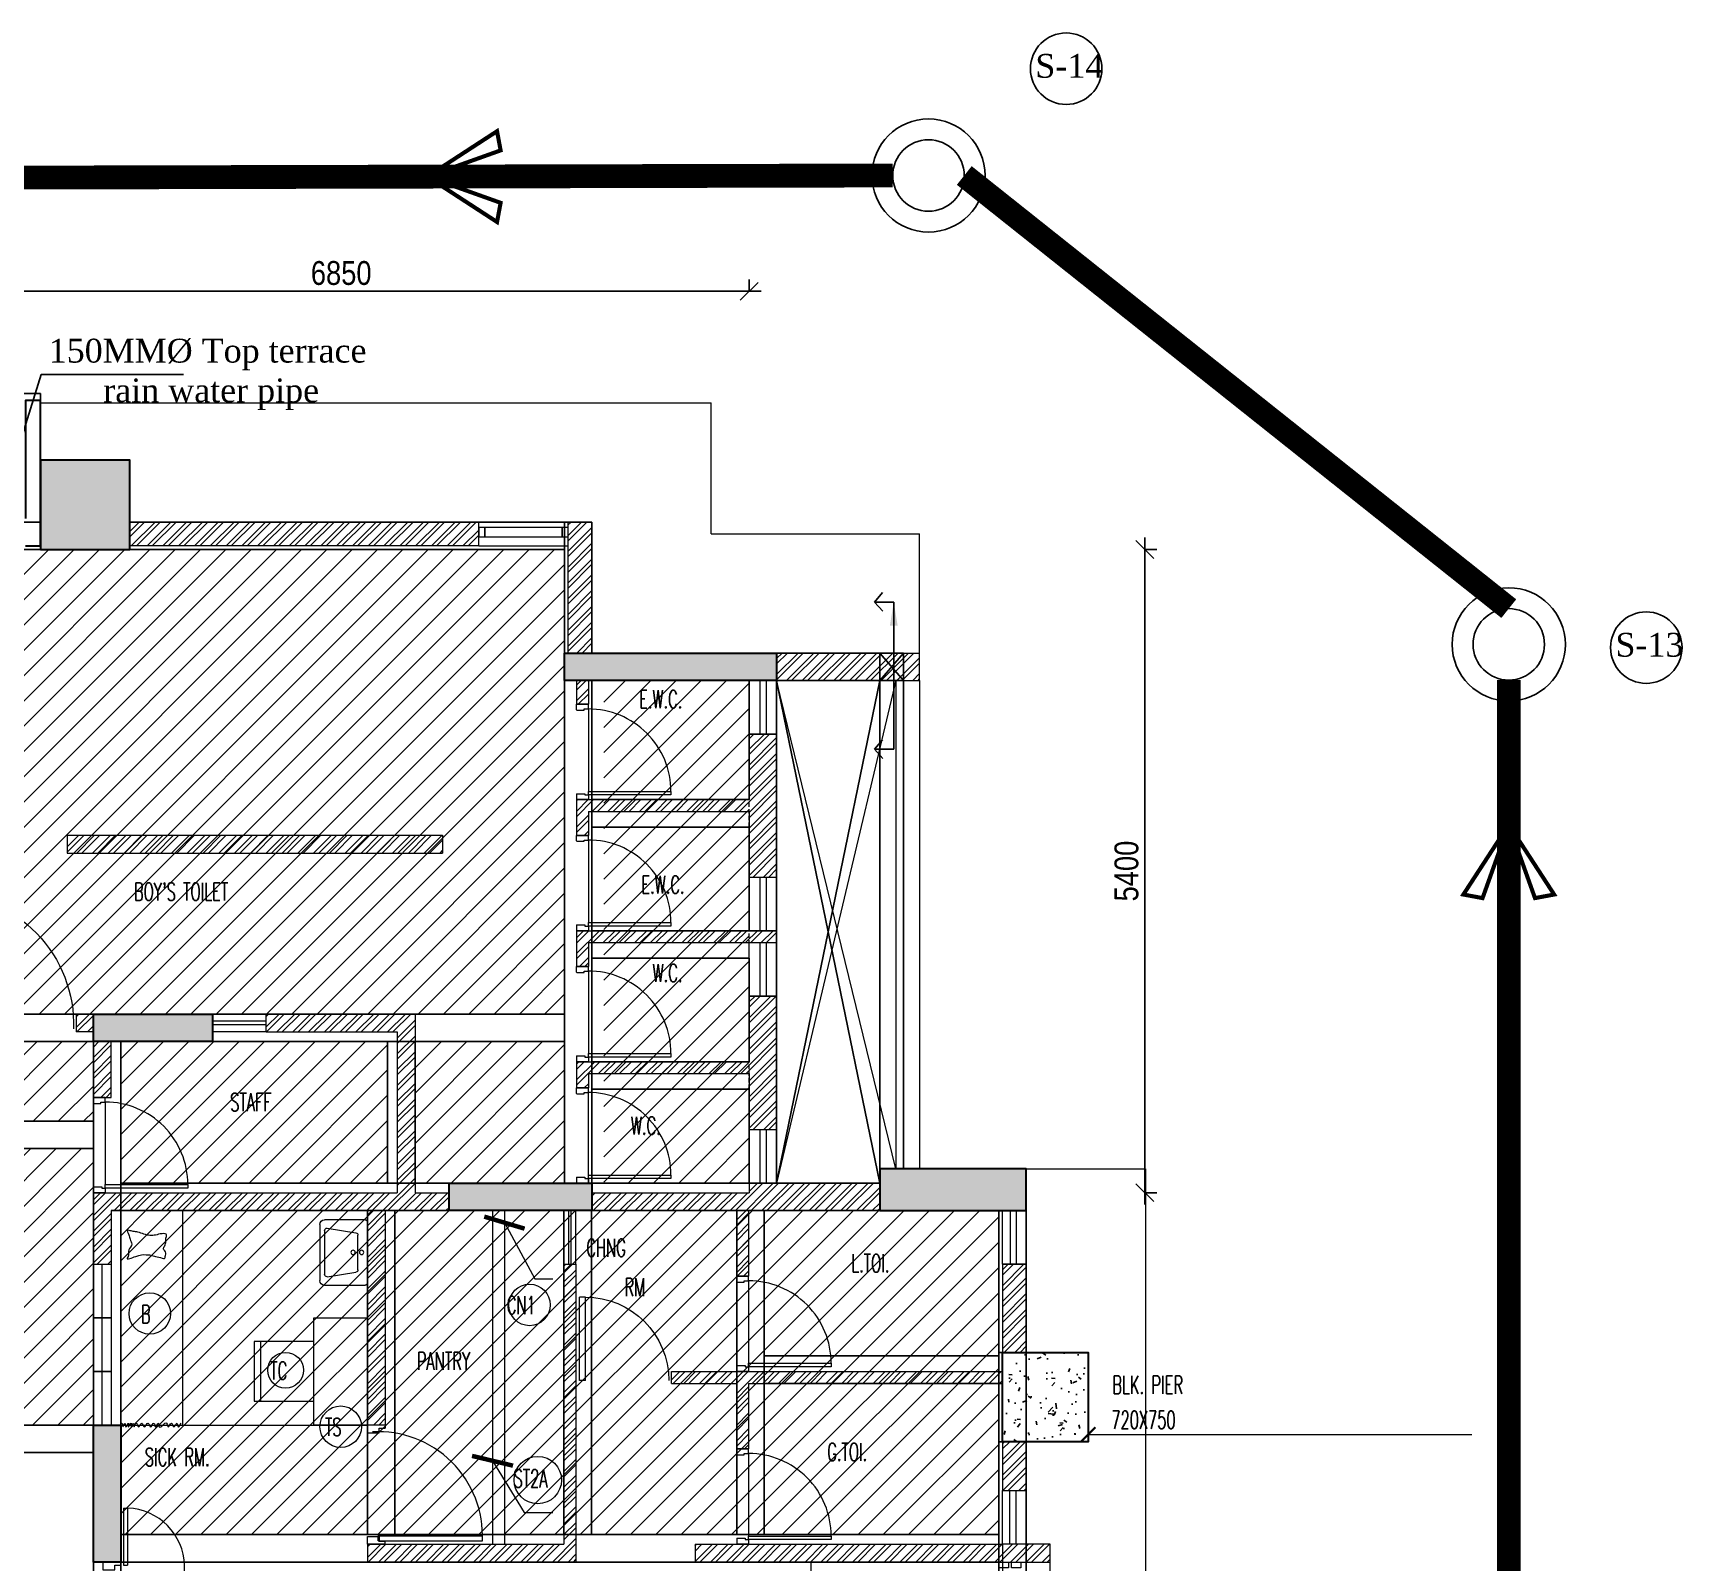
# Model space of a CAD drawing. Header units: inches. Extents: x 5899882 to 5988838, y -468923 to -96891.
# Drawn here: x 5968772 to 5982613, y -109864 to -97029 of the extents above; entities that cross this region are included whole.
import ezdxf

# ---------------------------------------------------------------- set-up
doc = ezdxf.new("R2010")
doc.units = ezdxf.units.IN
doc.header["$MEASUREMENT"] = 0
doc.linetypes.add('CONTINOUS', pattern=[0])
doc.linetypes.add('DASHED2', pattern=[0.375, 0.25, -0.125])
doc.layers.get('Defpoints').update_dxf_attribs({"color": 8})
for name, color, linetype in [('0 - SLC- 900mmx 450mm Drainage chamber FOR ETP', 200, 'Continuous'), ('0 slc Rwp sloape', 7, 'Continuous'), ('0 slc Sewage flow', 3, 'Continuous'), ('0- SLC ARCH LAYOUT', 7, 'Continuous'), ('0-SLC RCC GR. FLOOR', 7, 'Continuous'), ('0-SLC-DRAINAGE CHAMBER', 1, 'Continuous'), ('0-SLC-DRAINAGE LINE FOR ETP', 1, 'CONTINOUS'), ('Beam1', 30, 'Continuous'), ('colaum1', 42, 'Continuous'), ('P-TEXT', 7, 'Continuous')]:
    doc.layers.add(name, color=color, linetype=linetype)
for name, color, linetype, lineweight in [('ARCL-HATCH-B', 8, 'Continuous', 5), ('ARLC-COL', 8, 'Continuous', 30), ('ARLC-DIM0', 8, 'Continuous', 5), ('ARLC-DIM1', 8, 'Continuous', 5), ('ARLC-DIMF', 8, 'Continuous', 5), ('ARLC-DOOR-W', 8, 'Continuous', 5), ('ARLC-ELE0', 8, 'Continuous', 9), ('ARLC-FUR (NOMN)', 8, 'Continuous', 9), ('ARLC-FURN', 8, 'Continuous', 9), ('ARLC-GAS BURNER', 8, 'Continuous', 5), ('ARLC-HATCH-C', 8, 'Continuous', 5), ('ARLC-TEXT0', 8, 'Continuous', 20), ('ARLC-WALL', 8, 'Continuous', 15), ('SANITORY', 8, 'Continuous', 5), ('SL- Drainage Line', 30, 'Continuous', 30)]:
    doc.layers.add(name, color=color, linetype=linetype, lineweight=lineweight)
doc.styles.add('ARIAL', font='tahoma.ttf')
doc.styles.add('RS', font='simplex8.shx', dxfattribs={"width": 0.6, "height": 150})
doc.styles.get("Standard").update_dxf_attribs({"font": 'arial.ttf'})
doc.styles.add('swis cn bt', font='swissc.ttf')
doc.dimstyles.new('DIM 100', dxfattribs={"dimscale": 100, "dimtxt": 1.5, "dimasz": 1.2, "dimexe": 1.5, "dimexo": 1.5, "dimgap": 0.4, "dimtad": 0, "dimdec": 0, "dimzin": 9, "dimdsep": 46, "dimtxsty": 'ARIAL', "dimblk": 'ARCHTICK', "dimblk1": 'ARCHTICK', "dimblk2": 'ARCHTICK', "dimcen": 2.5, "dimdle": 0.5, "dimclrd": 1, "dimclre": 251, "dimclrt": 4, "dimadec": 1, "dimazin": 0, "dimtfac": 1, "dimtdec": 0, "dimtmove": 2, "dimatfit": 3, "dimldrblk": 'ARCHTICK', "dimfxl": 1, "dimtzin": 0, "dimlwd": 5, "dimlwe": 5, "dimarcsym": 0})
doc.dimstyles.new('SLC', dxfattribs={"dimtxt": 200, "dimasz": 150, "dimexe": 100, "dimexo": 0, "dimgap": 50, "dimtad": 1, "dimdec": 0, "dimrnd": 5, "dimzin": 1, "dimdsep": 46, "dimtxsty": 'swis cn bt', "dimblk": 'OBLIQUE', "dimcen": 60, "dimdle": 100, "dimclrd": 256, "dimclre": 256, "dimclrt": 256, "dimazin": 0, "dimtfac": 1, "dimtdec": 0, "dimtofl": 0, "dimtmove": 0, "dimatfit": 3, "dimfxl": 0.18, "dimtolj": 1, "dimtzin": 0, "dimarcsym": 0})
doc.dimstyles.get("Standard").update_dxf_attribs({"dimtxt": 200, "dimasz": 200, "dimexe": 0.18, "dimexo": 0.0625, "dimgap": 0.09, "dimtad": 0, "dimdec": 0, "dimrnd": 5, "dimzin": 0, "dimdsep": 46, "dimtxsty": 'Standard', "dimblk": 'OBLIQUE', "dimcen": 0.09, "dimadec": 0, "dimazin": 0, "dimtfac": 1, "dimtdec": 0, "dimtofl": 0, "dimtmove": 0, "dimatfit": 3, "dimfxl": 1, "dimtolj": 1, "dimtzin": 0, "dimarcsym": 0})
pattern_1 = [(45, (-209270.8, 35205.72), (-106.06602, 106.06602), [])]
pattern_2 = [(45, (-5944591.39, 107027.8), (-66.2912607, 66.2912607), []), (45, (-5944547.2, 107027.8), (-66.2912607, 66.2912607), [])]

# ---------------------------------------------------------------- blocks, each defined once
blk = doc.blocks.new('_ArchTick')
at = {"color": 0, "linetype": 'ByBlock', "const_width": 0.15}
blk.add_lwpolyline([(-0.5, -0.5), (0.5, 0.5)], dxfattribs=at)
blk = doc.blocks.new('_OBLIQUE')
at = {"color": 0, "linetype": 'ByBlock'}
blk.add_line((-0.5, -0.5), (0.5, 0.5), dxfattribs=at)
blk = doc.blocks.new('dfg2154')
at = {"layer": 'ARLC-FURN'}
blk.add_line((5964549, -129277), (5965049, -129277), dxfattribs=at)
blk.add_lwpolyline([(5964549, -129329), (5965049, -129329), (5965049, -128829), (5964549, -128829)], close=True, dxfattribs=at)
blk = doc.blocks.new('hjmh')
at = {"layer": 'ARLC-DOOR-W', "ltscale": 0.1}
for p, q in [((5668.312, -1072.854), (5667.201, -1072.854)), ((5667.201, -1072.854), (5667.201, -1072.894)), ((5667.201, -1072.894), (5668.312, -1072.894)), ((5668.312, -1072.894), (5668.312, -1072.854))]:
    blk.add_line(p, q, dxfattribs=at)
blk.add_arc((5668.299, -1072.899), 1.098, 179.7169, 271.8564, dxfattribs=at)
blk = doc.blocks.new('DOOR 1')
at = {"layer": 'ARLC-DOOR-W', "ltscale": 0.1}
for p, q in [((5953212, -114078), (5953212, -113328)), ((5953212, -113328), (5953247, -113328)), ((5953247, -114078), (5953247, -113328)), ((5951474, -114021), (5951951, -114021)), ((5951474, -114056), (5951474, -114021)), ((5951951, -114056), (5951951, -114021)), ((5951474, -114056), (5951951, -114056)), ((5951926, -114078), (5951951, -114078)), ((5951926, -114078), (5951926, -114228)), ((5953247, -114078), (5953212, -114078)), ((5953276, -114078), (5953251, -114078)), ((5951926, -114228), (5951991, -114228)), ((5953276, -114228), (5953211, -114228))]:
    blk.add_line(p, q, dxfattribs=at)
at = {"layer": 'ARLC-DOOR-W'}
blk.add_line((5953276, -114228), (5953276, -114078), dxfattribs=at)
at = {"layer": 'ARLC-DOOR-W', "ltscale": 0.1}
for points in [[(5951991, -114228), (5951991, -114128), (5951951, -114128), (5951951, -114078)], [(5953211, -114228), (5953211, -114128), (5953251, -114128), (5953251, -114078)]]:
    blk.add_lwpolyline(points, dxfattribs=at)
for centre, radius, start, end in [((5953212, -114078), 750, 90, 173.4904), ((5951971, -114040), 498, 5.458, 177.8186)]:
    blk.add_arc(centre, radius, start, end, dxfattribs=at)
blk = doc.blocks.new('frame')
at = {"layer": 'ARLC-DOOR-W', "ltscale": 0.1}
for p, q in [((5733136, -31004), (5733136, -30979)), ((5733286, -31004), (5733286, -30939)), ((5733136, -31004), (5733286, -31004))]:
    blk.add_line(p, q, dxfattribs=at)
blk.add_lwpolyline([(5733286, -30939), (5733186, -30939), (5733186, -30979), (5733136, -30979)], dxfattribs=at)
blk = doc.blocks.new('gfhmk')
at = {"layer": 'ARLC-DOOR-W', "ltscale": 0.1}
for p, q in [((5733137, -36608), (5732262, -36608)), ((5733137, -36568), (5732263, -36568)), ((5733137, -36568), (5733137, -36608))]:
    blk.add_line(p, q, dxfattribs=at)
blk.add_arc((5733137, -36608), 875, 177.3797, 273.233, dxfattribs=at)
blk = doc.blocks.new('A$C0CA930DB')
at = {"layer": 'ARLC-DOOR-W', "ltscale": 0.1}
blk.add_lwpolyline([(924, 1000), (1024, 1000)], dxfattribs=at)
for name, p in [('gfhmk', (-5732204, 37539)), ('frame', (-5732262, 31004))]:
    blk.add_blockref(name, p)
at = {"xscale": -1, "rotation": 180}
blk.add_blockref('frame', (-5732262, -30004), dxfattribs=at)
blk = doc.blocks.new('hhh')
at = {"layer": 'ARLC-DOOR-W'}
for p, q in [((5670.868, -1049.521), (5670.868, -1049.571)), ((5670.868, -1049.521), (5671.568, -1049.521)), ((5670.868, -1049.521), (5670.868, -1049.571)), ((5670.868, -1049.571), (5671.568, -1049.571)), ((5671.568, -1049.521), (5671.568, -1049.571))]:
    blk.add_line(p, q, dxfattribs=at)
blk.add_arc((5670.868, -1049.521), 0.7, 0, 90, dxfattribs=at)
blk = doc.blocks.new('WASHBASIN')
at = {"layer": 'SANITORY', "ltscale": 0.1}
for p, q in [((6119042, -104908), (6119042, -104438)), ((6119082, -104398), (6119422, -104398)), ((6119082, -104857), (6119082, -104490)), ((6119105, -104470), (6119346, -104508)), ((6119442, -104418), (6119442, -104928)), ((6119363, -104528), (6119363, -104819)), ((6119105, -104877), (6119346, -104839)), ((6119422, -104948), (6119082, -104948))]:
    blk.add_line(p, q, dxfattribs=at)
for centre in [(6119322, -104674), (6119393, -104674)]:
    blk.add_circle(centre, 18, dxfattribs=at)
for centre, radius, start, end in [((6119082, -104438), 40, 90, 180), ((6119102, -104490), 20, 80.9394, 180), ((6119102, -104490), 20, 80.9394, 180), ((6119422, -104418), 20, 0, 90), ((6119343, -104528), 20, 0, 80.9394), ((6119082, -104908), 40, 180, 270), ((6119102, -104857), 20, 180, 279.0606), ((6119343, -104819), 20, 279.0606, 0), ((6119422, -104928), 20, 270, 0)]:
    blk.add_arc(centre, radius, start, end, dxfattribs=at)
blk = doc.blocks.new('2549')
at = {"layer": 'SL- Drainage Line', "color": 3, "lineweight": 0, "const_width": 0.0343}
for points in [[(0, 0), (-0.586, 0.381), (-0.616, 0.22), (0, 0)], [(0, 0), (-0.586, -0.381), (-0.616, -0.22), (0, 0)]]:
    blk.add_lwpolyline(points, dxfattribs=at)
blk = doc.blocks.new('DDDDDDDDDDDD')
at = {"layer": '0-SLC-DRAINAGE CHAMBER', "color": 20}
for radius in [475, 300]:
    blk.add_circle((0, 0), radius, dxfattribs=at)
blk = doc.blocks.new('*D790')
at = {"layer": '0-SLC-DRAINAGE LINE FOR ETP', "lineweight": -2}
for p, q in [((5967934, -99197), (5967934, -99097)), ((5974784, -99197), (5974784, -99097)), ((5967834, -99197), (5974884, -99197))]:
    blk.add_line(p, q, dxfattribs=at)
at = {"layer": 'Defpoints', "color": 0}
for p in [(5974784, -99197), (5967934, -105194), (5974784, -105194)]:
    blk.add_point(p, dxfattribs=at)
at = {"layer": '0-SLC-DRAINAGE LINE FOR ETP', "lineweight": -2, "xscale": 150, "yscale": 150, "zscale": 150, "rotation": 180}
blk.add_blockref('_OBLIQUE', (5967934, -99197), dxfattribs=at)
at = {"layer": '0-SLC-DRAINAGE LINE FOR ETP', "lineweight": -2, "xscale": 150, "yscale": 150, "zscale": 150}
blk.add_blockref('_OBLIQUE', (5974784, -99197), dxfattribs=at)
at = {"layer": '0-SLC-DRAINAGE LINE FOR ETP', "insert": (5971359, -99045), "char_height": 200, "attachment_point": 5, "style": 'swis cn bt'}
blk.add_mtext('\\A1;6850', dxfattribs=at)
blk = doc.blocks.new('*D791')
at = {"layer": '0-SLC-DRAINAGE LINE FOR ETP', "lineweight": -2}
for p, q in [((5978104, -101264), (5978104, -106864)), ((5978104, -101364), (5978204, -101364)), ((5978104, -106764), (5978204, -106764))]:
    blk.add_line(p, q, dxfattribs=at)
at = {"layer": 'Defpoints', "color": 0}
for p in [(5971953, -101364), (5971979, -106764), (5978104, -106764)]:
    blk.add_point(p, dxfattribs=at)
at = {"layer": '0-SLC-DRAINAGE LINE FOR ETP', "lineweight": -2, "xscale": 150, "yscale": 150, "zscale": 150}
for p, rotation in [((5978104, -101364), 90), ((5978104, -106764), 270)]:
    blk.add_blockref('_OBLIQUE', p, dxfattribs=dict(at, rotation=rotation))
at = {"layer": '0-SLC-DRAINAGE LINE FOR ETP', "insert": (5977951, -104064), "char_height": 200, "attachment_point": 5, "rotation": 90, "style": 'swis cn bt'}
blk.add_mtext('\\A1;5400', dxfattribs=at)
blk = doc.blocks.new('A$C3F525F3E')
at = {"layer": 'colaum1', "ltscale": 0.1}
for points in [[(23650, 5650), (24188, 5650), (24208, 5650), (24400, 5650), (24400, 5850), (24400, 6400), (23650, 6400), (23650, 5850)], [(29830, 4780), (29830, 4550), (28050, 4550), (28050, 4780)], [(25095, 1750), (25095, 1520), (24095, 1520), (24095, 1750)], [(30695, 450), (30695, 100), (31925, 100), (31925, 450)], [(28280, 100), (27080, 100), (27080, 330), (28280, 330)], [(24325, -1700), (24095, -1700), (24095, -2850), (24325, -2850)]]:
    blk.add_hatch(color=256, dxfattribs=at).paths.add_polyline_path(points)
at = {"layer": 'colaum1'}
h = blk.add_hatch(dxfattribs=at)
h.set_pattern_fill('ANSI31', color=0, scale=1200)
h.set_pattern_definition(pattern_1)
h.paths.add_polyline_path([(28050, 4548), (28050, 4780), (28050, 5650), (24400, 5650), (23650, 5650), (22750, 5650), (22750, 1750), (24633, 1750), (25095, 1750), (28050, 1750)])
h.paths.add_polyline_path([(26388, 1718), (27162, 1718), (27162, 2027), (26388, 2027)], flags=9)
h.paths.add_polyline_path([(23044, 1718), (23818, 1718), (23818, 2027), (23044, 2027)], flags=9)
h = blk.add_hatch(dxfattribs=at)
h.set_pattern_fill('ANSI31', color=0, scale=1200)
h.set_pattern_definition(pattern_1)
h.paths.add_polyline_path([(21280, 4930), (22520, 4930), (22520, 850), (21280, 850)])
h.paths.add_polyline_path([(19750, 620), (24095, 620), (24095, -1700), (19750, -1700)])
h.paths.add_polyline_path([(17630, 620), (19520, 620), (19520, -1700), (17630, -1700)])
h.paths.add_polyline_path([(24325, 100), (31695, 100), (31695, -2620), (24325, -2620)])
h.paths.add_polyline_path([(24325, 1520), (26565, 1520), (26565, 330), (24325, 330)])
h.paths.add_polyline_path([(28050, 330), (28050, 1520), (26795, 1520), (26795, 330)])
h = blk.add_hatch(dxfattribs=at)
h.set_pattern_fill('ANSI31', color=0, scale=1200)
h.set_pattern_definition(pattern_1)
h.paths.add_polyline_path([(28380, 4550), (29600, 4550), (29600, 330), (28380, 330)])
h = blk.add_hatch(dxfattribs=at)
h.set_pattern_fill('ANSI31', color=256, scale=1200)
h.set_pattern_definition(pattern_1)
h.paths.add_polyline_path([(22750, 1520), (24095, 1520), (24095, 850), (22750, 850)])
h = blk.add_hatch(dxfattribs=at)
h.set_pattern_fill('AR-CONC', color=256, scale=50, style=0)
h.set_pattern_definition([(50, (31695, -1839.5), (358.63, -31.38), [37.5, -412.5]), (355, (31695, -1839.5), (-69.38, 376.1), [30, -330]), (100.45, (31724.9, -1842.13), (289.25, 344.72), [31.87, -350.57]), (46.184, (31695, -1739.5), (533.62, -82.76), [56.25, -618.75]), (96.636, (31739.47, -1746.4), (467.33, 487.06), [47.8, -525.86]), (351.184, (31695, -1739.5), (467.33, 487.06), [45, -495]), (21, (31745, -1764.5), (298.45, -201.31), [37.5, -412.5]), (326, (31745, -1764.5), (121.66, 362.58), [30, -330]), (71.45, (31769.87, -1781.3), (420.11, 161.27), [31.87, -350.57]), (37.5, (31695, -1839.51), (6.08, 166.447), [0, -326, 0, -335, 0, -331.25]), (7.5, (31695, -1839.51), (131.535, 197.206), [0, -191, 0, -318.5, 0, -126.25]), (327.5, (31583.5, -1839.51), (266.911, -11.277), [0, -125, 0, -390, 0, -517.5]), (317.5, (31533.5, -1839.51), (291.593, 50.052), [0, -162.5, 0, -259, 0, -367.5])])
h.paths.add_polyline_path([(32445, -1090), (31695, -1090), (31695, -1840), (32445, -1840)])
at = {"layer": 'Beam1'}
for p, q in [((23650, 6960), (17630, 6960)), ((23650, 5880), (23650, 6960)), ((17630, 5880), (23650, 5880)), ((28050, 5880), (28280, 5880)), ((17630, 5650), (23650, 5650)), ((30651, 5209), (30718, 5290)), ((30813, 5209), (30651, 5209)), ((30651, 5209), (30720, 5132)), ((30695, 4780), (30895, 4550)), ((30895, 4780), (30695, 4550)), ((28050, 4548), (28050, 330)), ((28280, 4548), (28280, 330)), ((30695, 330), (29830, 4550)), ((30695, 4550), (29830, 330)), ((30651, 3973), (30718, 4053)), ((30813, 3973), (30651, 3973)), ((30651, 3973), (30720, 3895)), ((21250, 850), (24095, 850)), ((21250, 620), (24095, 620)), ((31925, -1090), (31925, -6900)), ((31695, -1120), (31695, -6900)), ((31895, -1840), (31695, -1840)), ((24095, -6900), (24095, -2850)), ((24325, -6900), (24325, -2850))]:
    blk.add_line(p, q, dxfattribs=at)
at = {"layer": 'Beam1', "ltscale": 0.1}
for p, q in [((28050, 5880), (24400, 5880)), ((28050, 4780), (28050, 5880)), ((28280, 4780), (28280, 5880)), ((28050, 5650), (24400, 5650)), ((29800, 4780), (30895, 4780)), ((30895, 4780), (30895, 450)), ((29600, 4550), (29600, 3550)), ((29800, 4550), (30895, 4550)), ((29830, 4550), (29830, 330)), ((30695, 4550), (30695, 450)), ((30695, 4550), (30695, 450)), ((30695, 450), (30695, 4550)), ((28280, 3550), (29600, 3550)), ((28280, 3320), (29600, 3320)), ((29600, 3320), (29600, 2450)), ((28280, 2450), (29600, 2450)), ((28280, 2220), (29600, 2220)), ((29600, 2220), (29600, 1350)), ((24095, 1750), (22750, 1750)), ((25095, 1750), (28050, 1750)), ((24095, 1520), (22750, 1520)), ((24095, 1520), (24095, -1700)), ((24325, 1520), (24325, -1700)), ((25095, 1520), (28050, 1520)), ((26565, 1520), (26565, 330)), ((26795, 1520), (26795, 330)), ((28280, 1350), (29600, 1350)), ((28280, 1120), (29600, 1120)), ((29600, 1120), (29600, 330)), ((24325, 330), (27080, 330)), ((28280, 330), (30696, 330)), ((24325, 100), (27080, 100)), ((26395, 100), (26395, -2620)), ((26625, 100), (26625, -2620)), ((28045, 100), (28045, -2620)), ((28275, 100), (28275, -2620)), ((28280, 100), (29495, 100)), ((29495, 100), (30696, 100)), ((29495, 100), (29495, -1350)), ((29725, 100), (29725, -1350)), ((31695, 100), (31695, -1090)), ((31925, 100), (31925, -1090)), ((29725, -1120), (31695, -1120)), ((29495, -1350), (29495, -2620)), ((29725, -1350), (31695, -1350)), ((29725, -1350), (29725, -2620)), ((17630, -1700), (24095, -1700)), ((17630, -1930), (24095, -1930)), ((24325, -2620), (31695, -2620)), ((24325, -2850), (31695, -2850))]:
    blk.add_line(p, q, dxfattribs=at)
at = {"layer": 'Beam1', "linetype": 'DASHED2', "lineweight": 5, "ltscale": 150}
for p, q in [((29600, 3320), (29600, 3550)), ((29600, 2220), (29600, 2450)), ((29600, 1120), (29600, 1350))]:
    blk.add_line(p, q, dxfattribs=at)
at = {"layer": 'colaum1'}
for points in [[(23650, 5650), (24400, 5650), (24400, 6400), (23650, 6400)], [(29830, 4780), (29830, 4550), (28050, 4550), (28050, 4780)], [(30695, 4550), (30695, 4550), (30695, 4780), (30695, 4780)], [(25095, 1750), (25095, 1520), (24095, 1520), (24095, 1750)], [(28280, 100), (27080, 100), (27080, 330), (28280, 330)], [(31695, -1090), (32445, -1090), (32445, -1840), (31695, -1840)], [(24095, -1700), (24325, -1700), (24325, -2850), (24095, -2850)]]:
    blk.add_lwpolyline(points, close=True, dxfattribs=at)
at = {"layer": 'colaum1', "ltscale": 0.1}
blk.add_lwpolyline([(30695, 450), (30695, 100), (31925, 100), (31925, 450)], close=True, dxfattribs=at)
for points, dimstyle, override in [([(30813, 5209), (30813, 3973)], 'Standard', {"dimgap": 0.09, "dimtad": 0}), ([(32445, -1779), (35666, -1779)], 'DIM 100', {"dimclrd": 7})]:
    blk.add_leader(points, dimstyle=dimstyle, override=override)
blk = doc.blocks.new('gr.floor')
at = {"layer": 'ARCL-HATCH-B'}
h = blk.add_hatch(dxfattribs=at)
h.set_pattern_fill('ANSI32', color=256, scale=250)
h.set_pattern_definition(pattern_2)
h.paths.add_polyline_path([(27330, 5880), (24400, 5880), (24400, 5680), (27330, 5680)])
h = blk.add_hatch(dxfattribs=at)
h.set_pattern_fill('ANSI32', color=256, scale=250)
h.set_pattern_definition(pattern_2)
h.paths.add_polyline_path([(28280, 5880), (28080, 5880), (28080, 4780), (28280, 4780)])
h = blk.add_hatch(dxfattribs=at)
h.set_pattern_fill('ANSI32', color=256, scale=250)
h.set_pattern_definition(pattern_2)
h.paths.add_polyline_path([(31030, 4780), (29830, 4780), (29830, 4550), (31030, 4550)])
h = blk.add_hatch(dxfattribs=at)
h.set_pattern_fill('ANSI32', color=256, scale=250)
h.set_pattern_definition(pattern_2)
h.paths.add_polyline_path([(28250, 4550), (28150, 4550), (28150, 4350), (28250, 4350)])
h = blk.add_hatch(dxfattribs=at)
h.set_pattern_fill('ANSI32', color=256, scale=250)
h.set_pattern_definition(pattern_2)
h.paths.add_polyline_path([(29830, 4100), (29600, 4100), (29600, 3550), (28150, 3550), (28150, 3250), (28250, 3250), (28250, 3450), (29600, 3450), (29600, 2900), (29830, 2900)])
h = blk.add_hatch(dxfattribs=at)
h.set_pattern_fill('ANSI32', color=256, scale=250)
h.set_pattern_definition(pattern_2)
h.paths.add_polyline_path([(27025, 3251), (23875, 3251), (23875, 3101), (27025, 3101)])
h = blk.add_hatch(dxfattribs=at)
h.set_pattern_fill('ANSI32', color=256, scale=250)
h.set_pattern_definition(pattern_2)
h.paths.add_polyline_path([(29830, 2450), (29600, 2450), (28150, 2450), (28150, 2150), (28250, 2150), (28250, 2350), (29830, 2350)])
h = blk.add_hatch(dxfattribs=at)
h.set_pattern_fill('ANSI32', color=256, scale=250)
h.set_pattern_definition(pattern_2)
h.paths.add_polyline_path([(29830, 1900), (29600, 1900), (29600, 1350), (28150, 1350), (28150, 1130), (28250, 1130), (28250, 1250), (29600, 1250), (29600, 780), (29830, 780)])
h = blk.add_hatch(dxfattribs=at)
h.set_pattern_fill('ANSI32', color=256, scale=250)
h.set_pattern_definition(pattern_2)
h.paths.add_polyline_path([(24095, 1750), (23950, 1750), (23950, 1600), (24095, 1600)])
h = blk.add_hatch(dxfattribs=at)
h.set_pattern_fill('ANSI32', color=256, scale=250)
h.set_pattern_definition(pattern_2)
h.paths.add_polyline_path([(26795, 1750), (25545, 1750), (25545, 1600), (26645, 1600), (26645, 250), (24095, 250), (24095, -350), (24245, -350), (24245, 100), (26395, 100), (26395, -1700), (26545, -1700), (26545, 100), (27080, 100), (27080, 250), (26795, 250)])
h = blk.add_hatch(dxfattribs=at)
h.set_pattern_fill('ANSI32', color=256, scale=250)
h.set_pattern_definition(pattern_2)
h.paths.add_polyline_path([(24245, 1520), (24095, 1520), (24095, 1050), (24195, 1050), (24245, 1050)], flags=17)
h = blk.add_hatch(dxfattribs=at)
h.set_pattern_fill('ANSI32', color=256, scale=250)
h.set_pattern_definition(pattern_2)
h.paths.add_polyline_path([(30695, 330), (29600, 330), (29600, 250), (28280, 250), (28280, 100), (29495, 100), (29495, -450), (29595, -450), (29595, 100), (30695, 100)])
h = blk.add_hatch(dxfattribs=at)
h.set_pattern_fill('ANSI32', color=256, scale=250)
h.set_pattern_definition(pattern_2)
h.paths.add_polyline_path([(28145, -2700), (28145, -350), (28045, -350), (28045, -2700), (26395, -2700), (26395, -2850), (28145, -2850)])
h = blk.add_hatch(dxfattribs=at)
h.set_pattern_fill('ANSI32', color=256, scale=250)
h.set_pattern_definition(pattern_2)
h.paths.add_polyline_path([(31925, -350), (31725, -350), (31725, -1090), (31925, -1090)])
h = blk.add_hatch(dxfattribs=at)
h.set_pattern_fill('ANSI32', color=256, scale=250)
h.set_pattern_definition(pattern_2)
h.paths.add_polyline_path([(31725, -1250), (28945, -1250), (28945, -1350), (29495, -1350), (29495, -1900), (29595, -1900), (29595, -1350), (31725, -1350)])
h = blk.add_hatch(dxfattribs=at)
h.set_pattern_fill('ANSI32', color=256, scale=250)
h.set_pattern_definition(pattern_2)
h.paths.add_polyline_path([(31925, -1840), (31725, -1840), (31725, -2250), (31925, -2250)])
h = blk.add_hatch(dxfattribs=at)
h.set_pattern_fill('ANSI32', color=256, scale=250)
h.set_pattern_definition(pattern_2)
h.paths.add_polyline_path([(31725, -2700), (29145, -2700), (29145, -2850), (31695, -2850), (31695, -2850), (31725, -2850)])
h = blk.add_hatch(dxfattribs=at)
h.set_pattern_fill('ANSI32', color=256, scale=250)
h.set_pattern_definition(pattern_2)
h.paths.add_polyline_path([(32125, -2700), (31725, -2700), (31725, -2850), (31775, -2850), (32125, -2850)])
at = {"layer": 'ARLC-HATCH-C', "ltscale": 0.1}
for points in [[(23650, 5650), (24188, 5650), (24208, 5650), (24400, 5650), (24400, 5850), (24400, 6400), (23650, 6400), (23650, 5850)], [(29830, 4780), (29830, 4550), (28050, 4550), (28050, 4780)], [(25095, 1750), (25095, 1520), (24095, 1520), (24095, 1750)], [(30695, 450), (30695, 100), (31925, 100), (31925, 450)], [(28280, 100), (27080, 100), (27080, 330), (28280, 330)], [(24325, -1700), (24095, -1700), (24095, -2850), (24325, -2850)]]:
    blk.add_hatch(color=256, dxfattribs=at).paths.add_polyline_path(points)
blk.add_line((27080, 330), (28280, 330))
at = {"layer": 'ARLC-COL'}
blk.add_lwpolyline([(23525, 5680), (23650, 5680), (23650, 6900), (23525, 6900), (23525, 5910)], dxfattribs=at)
for points in [[(23650, 5650), (24400, 5650), (24400, 6400), (23650, 6400)], [(29830, 4780), (29830, 4550), (28050, 4550), (28050, 4780)], [(25095, 1750), (25095, 1520), (24095, 1520), (24095, 1750)], [(28280, 100), (27080, 100), (27080, 330), (28280, 330)], [(31725, -1090), (32445, -1090), (32445, -1840), (31725, -1840)], [(24095, -1700), (24325, -1700), (24325, -2850), (24095, -2850)]]:
    blk.add_lwpolyline(points, close=True, dxfattribs=at)
at = {"layer": 'ARLC-COL', "ltscale": 0.1}
blk.add_lwpolyline([(30695, 450), (30695, 100), (31925, 100), (31925, 450)], close=True, dxfattribs=at)
at = {"layer": 'ARLC-DIM0'}
blk.add_lwpolyline([(31775, -2850), (31775, -2900), (31695, -2900), (31695, -2850)], close=True, dxfattribs=at)
at = {"layer": 'ARLC-DIMF'}
blk.add_lwpolyline([(24325, -1700), (26395, -1700)], dxfattribs=at)
blk.add_spline([(24325, -1700), (24337, -1684), (24343, -1716), (24359, -1684), (24368, -1716), (24387, -1684), (24387, -1716), (24411, -1684), (24411, -1716), (24430, -1684), (24436, -1716), (24455, -1684), (24473, -1716), (24502, -1684), (24520, -1716), (24556, -1684), (24574, -1716), (24604, -1684), (24615, -1716), (24640, -1684), (24648, -1716), (24710, -1684), (24724, -1716), (24750, -1684), (24769, -1716), (24796, -1684), (24806, -1716), (24831, -1684)], degree=3, dxfattribs=at)
at = {"layer": 'ARLC-DOOR-W'}
for p, q in [((29689, 4550), (29689, 4100)), ((29742, 4550), (29742, 4100)), ((28250, 3618), (28943, 3618)), ((28250, 3589), (28250, 3618)), ((28943, 3618), (28943, 3589)), ((28943, 3589), (28250, 3589)), ((29689, 2900), (29689, 2450)), ((29742, 2900), (29742, 2450)), ((28250, 2518), (28943, 2518)), ((28250, 2489), (28250, 2518)), ((28943, 2518), (28943, 2489)), ((28943, 2489), (28250, 2489)), ((29689, 2350), (29689, 1900)), ((29742, 2350), (29742, 1900)), ((25545, 1750), (25095, 1750)), ((25545, 1690), (25095, 1690)), ((25545, 1660), (25095, 1660)), ((25545, 1600), (25095, 1600)), ((28250, 1418), (28943, 1418)), ((28250, 1389), (28250, 1418)), ((28943, 1389), (28250, 1389)), ((28943, 1418), (28943, 1389)), ((29689, 780), (29689, 330)), ((29742, 780), (29742, 330)), ((24195, 318), (24888, 318)), ((24195, 289), (24195, 318)), ((24888, 289), (24195, 289)), ((24888, 318), (24888, 289)), ((28250, 398), (28943, 398)), ((28250, 369), (28250, 398)), ((28943, 369), (28250, 369)), ((28943, 398), (28943, 369)), ((28085, -350), (28085, 100)), ((28105, -350), (28105, 100)), ((31789, 100), (31789, -350)), ((31841, 100), (31841, -350)), ((29595, -1182), (30288, -1182)), ((29595, -1211), (29595, -1182)), ((30288, -1211), (29595, -1211)), ((30288, -1182), (30288, -1211)), ((31785, -2250), (31785, -2700)), ((31837, -2250), (31837, -2700)), ((29595, -2632), (30288, -2632)), ((29595, -2661), (29595, -2632)), ((30288, -2661), (29595, -2661)), ((30288, -2632), (30288, -2661))]:
    blk.add_line(p, q, dxfattribs=at)
at = {"layer": 'ARLC-DOOR-W', "ltscale": 0.5}
for p, q in [((28250, 4350), (28150, 4350)), ((28150, 4303), (28150, 4350)), ((28150, 4303), (28153, 4300)), ((28153, 4300), (28213, 4300)), ((28213, 4311), (28250, 4311)), ((28213, 4300), (28213, 4311)), ((28250, 4311), (28250, 4350)), ((28250, 4311), (28250, 3618)), ((28150, 3597), (28153, 3600)), ((28153, 3600), (28221, 3600)), ((28221, 3600), (28221, 3589)), ((28150, 3597), (28150, 3550)), ((28250, 3550), (28150, 3550)), ((28221, 3589), (28250, 3589)), ((28250, 3589), (28250, 3550)), ((28250, 3250), (28150, 3250)), ((28150, 3203), (28150, 3250)), ((28150, 3203), (28153, 3200)), ((28153, 3200), (28213, 3200)), ((28213, 3211), (28250, 3211)), ((28213, 3200), (28213, 3211)), ((28250, 3211), (28250, 3250)), ((28250, 3211), (28250, 2518)), ((28150, 2497), (28153, 2500)), ((28150, 2497), (28150, 2450)), ((28153, 2500), (28221, 2500)), ((28221, 2500), (28221, 2489)), ((28250, 2450), (28150, 2450)), ((28221, 2489), (28250, 2489)), ((28250, 2489), (28250, 2450)), ((28250, 2150), (28150, 2150)), ((28150, 2103), (28150, 2150)), ((28150, 2103), (28153, 2100)), ((28153, 2100), (28213, 2100)), ((28213, 2111), (28250, 2111)), ((28213, 2100), (28213, 2111)), ((28250, 2111), (28250, 2150)), ((28250, 2111), (28250, 1418)), ((28150, 1397), (28153, 1400)), ((28150, 1397), (28150, 1350)), ((28153, 1400), (28221, 1400)), ((28221, 1400), (28221, 1389)), ((28221, 1389), (28250, 1389)), ((28250, 1389), (28250, 1350)), ((28250, 1350), (28150, 1350)), ((28250, 1130), (28150, 1130)), ((28150, 1083), (28150, 1130)), ((28250, 330), (28250, 1130)), ((28250, 1091), (28250, 1130)), ((24195, 1050), (24095, 1050)), ((24095, 1003), (24095, 1050)), ((24095, 1003), (24098, 1000)), ((24098, 1000), (24158, 1000)), ((24158, 1011), (24195, 1011)), ((24158, 1000), (24158, 1011)), ((24195, 1011), (24195, 1050)), ((24195, 1011), (24195, 318)), ((28150, 1083), (28153, 1080)), ((28153, 1080), (28213, 1080)), ((28213, 1091), (28250, 1091)), ((28213, 1080), (28213, 1091)), ((24095, 297), (24098, 300)), ((24095, 297), (24095, 250)), ((24098, 300), (24166, 300)), ((24166, 300), (24166, 289)), ((24166, 289), (24195, 289)), ((24195, 289), (24195, 250)), ((28150, 377), (28153, 380)), ((28150, 377), (28150, 330)), ((28250, 330), (28150, 330)), ((28153, 380), (28221, 380)), ((28221, 380), (28221, 369)), ((28221, 369), (28250, 369)), ((28250, 369), (28250, 330)), ((24195, 250), (24095, 250)), ((29595, -450), (29495, -450)), ((29495, -497), (29495, -450)), ((29495, -497), (29498, -500)), ((29498, -500), (29558, -500)), ((29558, -489), (29595, -489)), ((29558, -500), (29558, -489)), ((29595, -489), (29595, -450)), ((29595, -489), (29595, -1182)), ((29495, -1203), (29498, -1200)), ((29495, -1203), (29495, -1250)), ((29498, -1200), (29566, -1200)), ((29566, -1200), (29566, -1211)), ((29566, -1211), (29595, -1211)), ((29595, -1211), (29595, -1250)), ((29595, -1250), (29495, -1250)), ((29595, -1900), (29495, -1900)), ((29495, -1947), (29495, -1900)), ((29595, -1939), (29595, -1900)), ((29495, -1947), (29498, -1950)), ((29498, -1950), (29558, -1950)), ((29558, -1939), (29595, -1939)), ((29558, -1950), (29558, -1939)), ((29595, -1939), (29595, -2632)), ((28145, -2653), (28142, -2650)), ((29495, -2653), (29498, -2650)), ((29495, -2653), (29495, -2700)), ((29595, -2700), (29495, -2700)), ((29498, -2650), (29566, -2650)), ((29566, -2650), (29566, -2661)), ((29566, -2661), (29595, -2661)), ((29595, -2661), (29595, -2700))]:
    blk.add_line(p, q, dxfattribs=at)
at = {"layer": 'ARLC-DOOR-W', "ltscale": 0.003}
blk.add_line((24170, -800), (24170, -350), dxfattribs=at)
at = {"layer": 'ARLC-DOOR-W', "ltscale": 0.1}
blk.add_line((24170, -1700), (24170, -800), dxfattribs=at)
at = {"layer": 'ARLC-DOOR-W'}
for points in [[(27380, 5835), (27330, 5835), (27330, 5755), (27380, 5755)], [(28030, 5755), (28030, 5835), (27380, 5835), (27380, 5755)], [(28080, 5835), (28030, 5835), (28030, 5755), (28080, 5755)], [(29600, 4550), (29830, 4550), (29830, 4100), (29600, 4100)], [(29600, 2900), (29830, 2900), (29830, 2450), (29600, 2450)], [(29600, 2350), (29830, 2350), (29830, 1900), (29600, 1900)], [(29600, 780), (29830, 780), (29830, 330), (29600, 330)], [(28045, -350), (28145, -350), (28145, 100), (28045, 100)], [(31725, 100), (31925, 100), (31925, -350), (31725, -350)], [(31725, -2250), (31925, -2250), (31925, -2700), (31725, -2700)], [(31880, -2850), (31880, -2900), (31800, -2900), (31800, -2850)]]:
    blk.add_lwpolyline(points, close=True, dxfattribs=at)
at = {"layer": 'ARLC-DOOR-W', "ltscale": 0.003}
blk.add_lwpolyline([(24245, -350), (24245, -800), (24095, -800), (24095, -350)], close=True, dxfattribs=at)
at = {"layer": 'ARLC-DOOR-W', "ltscale": 0.1}
for points in [[(24245, -800), (24245, -1250), (24095, -1250), (24095, -800)], [(24245, -1250), (24245, -1700), (24095, -1700), (24095, -1250)]]:
    blk.add_lwpolyline(points, close=True, dxfattribs=at)
at = {"layer": 'ARLC-DOOR-W'}
for centre in [(28250, 3618), (28250, 2518), (28250, 1418), (28250, 398), (29595, -1182), (29595, -2632)]:
    blk.add_arc(centre, 693, 359.9999, 90, dxfattribs=at)
at = {"layer": 'ARLC-DOOR-W', "ltscale": 0.1}
blk.add_arc((24195, 318), 693, 359.9999, 90, dxfattribs=at)
at = {"layer": 'ARLC-ELE0'}
for p, q in [((23650, 6880), (29280, 6880)), ((29280, 5780), (29280, 6880)), ((27330, 5880), (28080, 5880)), ((27330, 5680), (28080, 5680)), ((29280, 5780), (31030, 5780)), ((31030, 4780), (31030, 5780)), ((30830, 4550), (30830, 450)), ((31030, 4550), (31030, 450)), ((31925, 450), (32925, 450)), ((32925, 450), (32925, -5900)), ((31725, -2850), (31725, -6260)), ((32125, -6260), (32125, -2850))]:
    blk.add_line(p, q, dxfattribs=at)
at = {"layer": 'ARLC-ELE0', "ltscale": 0.5}
for p, q in [((30830, 450), (29830, 4550)), ((30830, 4550), (29830, 330))]:
    blk.add_line(p, q, dxfattribs=at)
at = {"layer": 'ARLC-FUR (NOMN)'}
for centre, radius in [((27756, -692), 174), ((24568, -764), 174), ((25708, -1240), 150), ((26171, -1714), 174), ((27825, -2162), 199)]:
    blk.add_circle(centre, radius, dxfattribs=at)
at = {"layer": 'ARLC-FURN', "ltscale": 0.1}
for p, q in [((27445, 100), (27445, -2700)), ((30120, -3450), (30120, -2850))]:
    blk.add_line(p, q, dxfattribs=at)
at = {"layer": 'ARLC-FURN', "ltscale": 0.002}
blk.add_line((27545, 100), (27545, -2700), dxfattribs=at)
at = {"layer": 'ARLC-FURN', "ltscale": 0.1}
blk.add_lwpolyline([(24245, -1700), (24845, -1700), (24845, 100), (24245, 100)], close=True, dxfattribs=at)
blk.add_lwpolyline([(26395, -1700), (25945, -1700), (25945, -800), (26395, -800), (26395, -1700)], dxfattribs=at)
blk.add_spline([(24575, -273), (24538, -270), (24451, -284), (24379, -300), (24386, -285), (24393, -230), (24417, -181), (24403, -141), (24392, -102), (24380, -63), (24395, -66), (24429, -74), (24469, -81), (24570, -109), (24617, -105), (24672, -94), (24710, -104), (24710, -107), (24704, -130), (24704, -158), (24694, -196), (24684, -221), (24703, -256), (24699, -276), (24691, -303), (24673, -298), (24617, -285), (24575, -273)], degree=3, dxfattribs=at)
at = {"layer": 'ARLC-WALL', "ltscale": 0.1}
for p, q in [((27330, 5880), (24400, 5880)), ((27330, 5680), (27330, 5880)), ((28080, 4780), (28080, 5880)), ((28280, 4780), (28280, 5880)), ((27330, 5680), (24400, 5680)), ((29830, 4780), (31030, 4780)), ((31030, 4550), (31030, 4780)), ((28150, 4548), (28150, 4350)), ((28250, 4550), (28250, 4350)), ((29830, 4550), (31030, 4550)), ((28150, 4350), (28250, 4350)), ((29600, 3550), (29600, 4100)), ((29830, 4100), (29830, 2900)), ((28150, 3550), (28150, 3250)), ((28150, 3550), (29600, 3550)), ((28250, 3450), (28250, 3250)), ((28250, 3450), (29600, 3450)), ((29600, 3450), (29600, 2900)), ((23875, 3251), (27025, 3251)), ((23875, 3251), (23875, 3101)), ((27025, 3251), (27025, 3101)), ((28150, 3250), (28250, 3250)), ((23875, 3101), (27025, 3101)), ((28150, 2450), (28150, 2150)), ((28150, 2450), (29830, 2450)), ((29830, 2450), (29830, 2350)), ((28250, 2350), (28250, 2150)), ((28250, 2350), (29830, 2350)), ((28260, 2350), (29830, 2350)), ((28150, 2150), (28250, 2150)), ((29600, 1900), (29600, 1350)), ((29600, 1900), (29830, 1900)), ((29830, 1900), (29830, 780)), ((23950, 1750), (23950, 1600)), ((24095, 1750), (23950, 1750)), ((25545, 1750), (26795, 1750)), ((25545, 1600), (25545, 1750)), ((26795, 1750), (26795, 250)), ((24095, 1600), (23950, 1600)), ((25545, 1600), (26645, 1600)), ((26645, 1600), (26645, 250)), ((24095, 1520), (24095, 1050)), ((24245, 1050), (24245, 1520)), ((28150, 1350), (28150, 1250)), ((28150, 1350), (29600, 1350)), ((28150, 1350), (28150, 1130)), ((28250, 1250), (29600, 1250)), ((28250, 1250), (28250, 1130)), ((29600, 1250), (29600, 780)), ((28150, 1130), (28250, 1130)), ((24095, 1050), (24245, 1050)), ((29600, 780), (29830, 780)), ((29600, 330), (30696, 330)), ((29600, 330), (29600, 250)), ((24095, 250), (26645, 250)), ((24095, 250), (24095, -350)), ((26795, 250), (27080, 250)), ((28280, 250), (29600, 250)), ((24245, 100), (26395, 100)), ((24245, 100), (24245, -350)), ((26395, 100), (26395, -1700)), ((26545, 100), (27080, 100)), ((26545, 100), (26545, -1700)), ((28280, 100), (29495, 100)), ((29495, 100), (29495, -450)), ((29595, 100), (30696, 100)), ((29595, 100), (29595, -450)), ((24095, -350), (24245, -350)), ((28045, -350), (28045, -2700)), ((28045, -350), (28145, -350)), ((28145, -350), (28145, -2700)), ((31725, -350), (31725, -1090)), ((31725, -350), (31925, -350)), ((31925, -350), (31925, -1090)), ((29495, -450), (29595, -450)), ((28945, -1250), (28945, -1350)), ((28946, -1250), (31725, -1250)), ((28946, -1350), (29495, -1350)), ((29495, -1350), (29495, -1900)), ((29595, -1350), (31725, -1350)), ((29595, -1350), (29595, -1900)), ((26545, -1700), (26395, -1700)), ((29495, -1900), (29595, -1900)), ((26395, -2700), (26395, -2850)), ((26395, -2700), (28045, -2700)), ((29145, -2700), (29145, -2850)), ((29145, -2700), (31725, -2700)), ((26395, -2850), (28145, -2850)), ((29145, -2850), (31725, -2850))]:
    blk.add_line(p, q, dxfattribs=at)
at = {"layer": 'ARLC-WALL'}
for p, q in [((28080, 5880), (28280, 5880)), ((29600, 4100), (29830, 4100)), ((31895, -1840), (31725, -1840)), ((31725, -1840), (31725, -2250)), ((31925, -1840), (31925, -2250)), ((31725, -2250), (31925, -2250)), ((28145, -2700), (28145, -2850))]:
    blk.add_line(p, q, dxfattribs=at)
at = {"layer": 'ARLC-WALL', "ltscale": 0.005}
blk.add_line((31925, -2850), (31925, -6260), dxfattribs=at)
at = {"layer": 'ARLC-WALL'}
blk.add_lwpolyline([(32125, -2700), (31725, -2700), (31725, -2850), (32125, -2850)], close=True, dxfattribs=at)
at = {"rotation": 180}
blk.add_blockref('A$C0CA930DB', (27419, -1700), dxfattribs=at)
at = {"layer": 'ARLC-DIM1', "rotation": 270}
blk.add_blockref('DOOR 1', (138403, 5949076), dxfattribs=at)
at = {"layer": 'ARLC-DOOR-W', "ltscale": 0.1, "xscale": -1000, "yscale": 1000, "zscale": 1000}
for name, p, rotation in [('hjmh', (-1050068, 5669961), 90), ('hhh', (1077746, -5672194), 270)]:
    blk.add_blockref(name, p, dxfattribs=dict(at, rotation=rotation))
at = {"layer": 'ARLC-GAS BURNER', "rotation": 270}
blk.add_blockref('dfg2154', (154774, 5963549), dxfattribs=at)
at = {"layer": 'SANITORY', "xscale": -1, "rotation": 180}
blk.add_blockref('WASHBASIN', (-6093047, -104925), dxfattribs=at)
at = {"layer": 'ARLC-FUR (NOMN)', "style": 'RS', "width": 0.6}
for s, p in [('CN1', (27565, -769)), ('B', (24495, -844)), ('TC', (25580, -1319)), ('TS', (26039, -1791)), ('ST2A', (27622, -2223))]:
    blk.add_text(s, height=150, dxfattribs=at).set_placement(p)
at = {"layer": 'ARLC-TEXT0', "style": 'RS', "width": 0.6}
for s, p in [('E.W.C.', (28676, 4318)), ('E.W.C.', (28695, 2761)), ("BOY'S TOILET", (24436, 2702)), (' W.C.', (28727, 2020)), ('STAFF', (25244, 935)), (' W.C.', (28545, 738)), ('CHNG', (28233, -288)), ('L.TOI.', (30457, -417)), ('RM', (28553, -618)), ('PANTRY', (26810, -1238)), ('BLK. PIER ', (32648, -1438)), ('720X750', (32639, -1732)), ('SICK RM.', (24527, -2044)), ('G.TOI.', (30255, -2001))]:
    blk.add_text(s, height=150, dxfattribs=at).set_placement(p)
at = {"layer": 'ARLC-FUR (NOMN)'}
for points in [[(27545, -1), (27799, -472), (27952, -472)], [(27445, -2000), (27712, -2435), (27952, -2435)]]:
    blk.add_leader(points, dimstyle='DIM 100', override={"dimasz": 2.5}, dxfattribs=at)

msp = doc.modelspace()

# ---------------------------------------------------------------- linework, layer by layer
at = {"layer": '0-SLC-DRAINAGE CHAMBER', "color": 20}
msp.add_circle((5977444.1, -97328.7), 300, dxfattribs=at)
at = {"layer": '0-SLC-DRAINAGE LINE FOR ETP', "color": 1, "linetype": 'ByBlock', "lineweight": 30, "ltscale": 0.3, "const_width": 200}
msp.add_lwpolyline([(5965918.9, -98249.4), (5975988.6, -98224.9)], dxfattribs=at)

# ---------------------------------------------------------------- block references
at = {"layer": '0 - SLC- 900mmx 450mm Drainage chamber FOR ETP'}
msp.add_blockref('DDDDDDDDDDDD', (5976288.6, -98225), dxfattribs=at)
at = {"layer": '0 slc Sewage flow', "xscale": -1000, "yscale": 1000, "zscale": 1000}
msp.add_blockref('2549', (5972081, -98234.4), dxfattribs=at)
at = {"layer": '0- SLC ARCH LAYOUT'}
msp.add_blockref('gr.floor', (5945183.9, -107014.5), dxfattribs=at)

# ---------------------------------------------------------------- texts
at = {"layer": '0-SLC-DRAINAGE CHAMBER', "color": 0, "insert": (5977185.3, -97204.6), "char_height": 200, "attachment_point": 1, "rotation": 0.00671}
msp.add_mtext('{\\fTimes New Roman|b0|i0|c0|p18;S-14}', dxfattribs=at)

# ---------------------------------------------------------------- next in the draw order: linework, layer by layer
at = {"layer": '0-SLC-DRAINAGE CHAMBER', "color": 20}
msp.add_circle((5982313, -102188.5), 300, dxfattribs=at)
at = {"layer": '0-SLC-DRAINAGE LINE FOR ETP', "color": 1, "linetype": 'ByBlock', "lineweight": 30, "ltscale": 0.3, "const_width": 200}
for points in [[(5976588.6, -98225), (5981158.9, -101861.1)], [(5981158.9, -102461.1), (5981158.9, -112241.1)]]:
    msp.add_lwpolyline(points, dxfattribs=at)

# ---------------------------------------------------------------- next in the draw order: block references
at = {"layer": '0 - SLC- 900mmx 450mm Drainage chamber FOR ETP'}
msp.add_blockref('DDDDDDDDDDDD', (5981158.9, -102161.1), dxfattribs=at)
at = {"layer": '0 slc Sewage flow', "xscale": -1000, "yscale": 1000, "zscale": 1000, "rotation": 270.000000000137}
msp.add_blockref('2549', (5981158.9, -103675.1), dxfattribs=at)
at = {"layer": '0-SLC RCC GR. FLOOR', "color": 1}
msp.add_blockref('A$C3F525F3E', (5945183.9, -107014.5), dxfattribs=at)

# ---------------------------------------------------------------- next in the draw order: texts
at = {"layer": '0-SLC-DRAINAGE CHAMBER', "color": 0, "insert": (5982054.1, -102064.4), "char_height": 200, "attachment_point": 1, "rotation": 0.00671}
msp.add_mtext('{\\fTimes New Roman|b0|i0|c0|p18;S-13}', dxfattribs=at)
at = {"layer": 'P-TEXT', "color": 7, "insert": (5968465.5, -99894.8), "char_height": 200, "width": 3434.546, "attachment_point": 4, "rotation": 360}
msp.add_mtext('\\pi438.42;{\\fTimes New Roman|b0|i0|c0|p18;\\C3;150MMØ Top terrace\\P\\pi820.8; rain water pipe }', dxfattribs=at)

# ---------------------------------------------------------------- next in the draw order: dimensions: what is measured, and where the dimension line sits
at = {"layer": '0-SLC-DRAINAGE LINE FOR ETP', "color": 1}
dim = msp.add_linear_dim(base=(5974783.9, -99197.3), p1=(5967933.9, -105194.5), p2=(5974783.9, -105194.5), dimstyle='SLC', override={"dimfxlon": 1}, dxfattribs=at)
dim.commit()
dim.dimension.update_dxf_attribs({"geometry": '*D790', "text_midpoint": (5971358.9, -99044.6)})
dim = msp.add_linear_dim(base=(5978103.7, -106764.5), p1=(5971952.5, -101364.5), p2=(5971978.9, -106764.5), angle=90, dimstyle='SLC', override={"dimfxlon": 1}, dxfattribs=at)
dim.commit()
dim.dimension.update_dxf_attribs({"geometry": '*D791', "text_midpoint": (5977951.2, -104064.5)})

# ---------------------------------------------------------------- next in the draw order: leaders
at = {"layer": '0 slc Rwp sloape', "color": 2}
msp.add_leader([(5968532.9, -100887.2), (5968841.3, -99894.8), (5970034.6, -99894.8)], dimstyle='Standard', override={"dimasz": 200, "dimclrd": 3, "dimfxl": 0.18}, dxfattribs=at)

doc.saveas('drawing.dxf')
